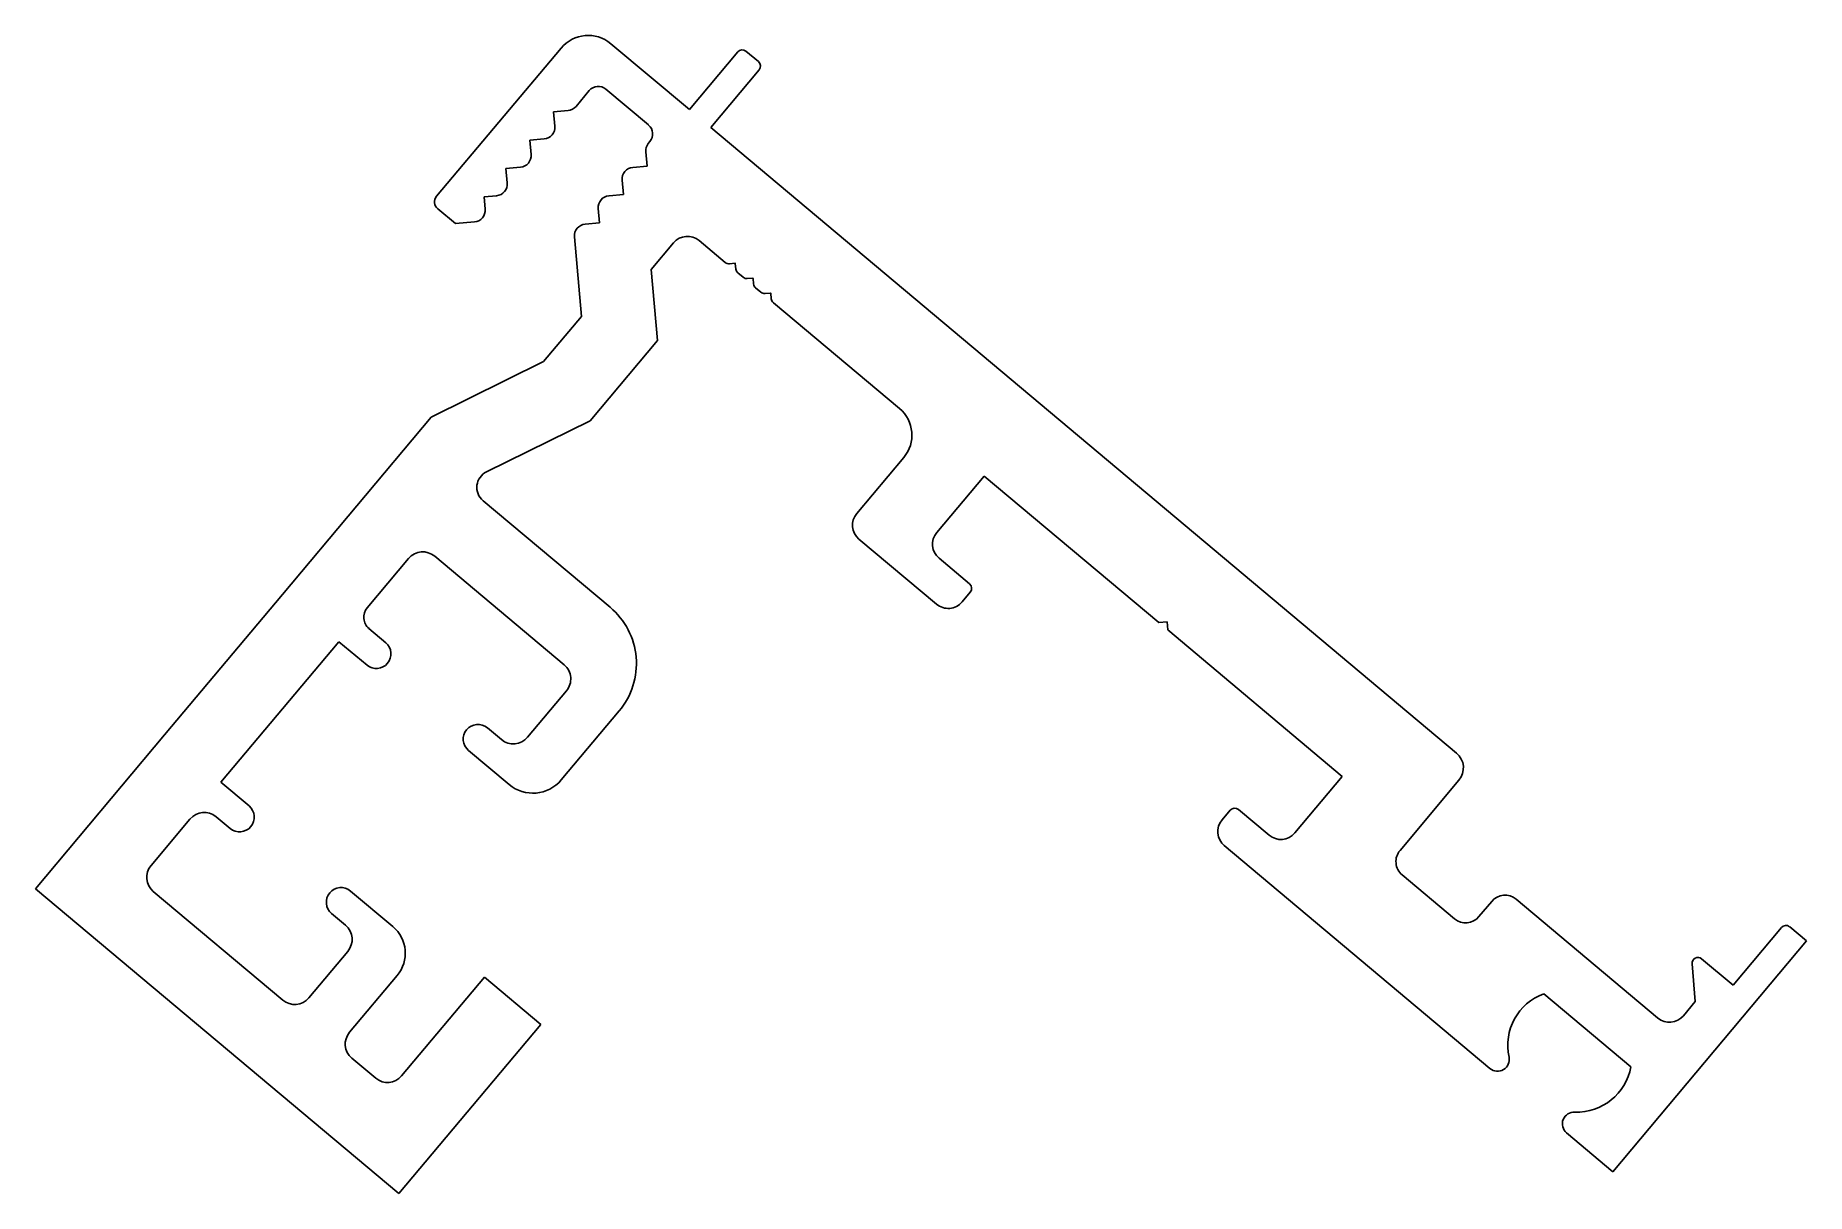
# Model space of a CAD drawing. Extents: x -31 to 45.4, y 4.8 to 54.7.
import ezdxf

# ---------------------------------------------------------------- set-up
doc = ezdxf.new("R2010")
doc.units = 0
doc.layers.add('1', color=7, linetype='CONTINUOUS')

msp = doc.modelspace()

# ---------------------------------------------------------------- linework, layer by layer
at = {"layer": '1', "linetype": 'CONTINUOUS'}
for p, q in [((-6.168, 54.389), (-2.779, 51.545)), ((-13.686, 47.8), (-8.315, 54.201)), ((-2.779, 51.545), (-0.693, 54.032)), ((-0.335, 54.063), (0.2, 53.614)), ((0.231, 53.256), (-1.855, 50.77)), ((-7.099, 52.362), (-7.669, 51.683)), ((-4.541, 50.879), (-6.384, 52.424)), ((-8.014, 51.503), (-8.635, 51.449)), ((-8.635, 51.449), (-8.58, 50.828)), ((-1.855, 50.77), (30.33, 23.763)), ((-9.042, 50.278), (-9.663, 50.223)), ((-9.663, 50.223), (-9.609, 49.602)), ((-4.597, 49.105), (-4.651, 49.726)), ((-4.55, 50.078), (-4.479, 50.163)), ((-10.071, 49.052), (-10.692, 48.998)), ((-10.692, 48.998), (-10.637, 48.377)), ((-5.218, 49.051), (-4.597, 49.105)), ((-5.625, 47.879), (-5.679, 48.5)), ((-11.099, 47.826), (-11.636, 47.779)), ((-11.636, 47.779), (-11.589, 47.242)), ((-6.246, 47.825), (-5.625, 47.879)), ((-12.873, 46.62), (-13.639, 47.263)), ((-12.051, 46.692), (-12.873, 46.62)), ((-7.275, 46.599), (-6.654, 46.654)), ((-6.654, 46.654), (-6.708, 47.275)), ((-7.436, 42.61), (-7.736, 46.049)), ((-1.227, 44.947), (-2.35, 45.889)), ((-3.459, 45.792), (-4.426, 44.639)), ((-4.426, 44.639), (-4.158, 41.577)), ((-1.227, 44.947), (-1.227, 44.947)), ((-0.803, 44.91), (-1.044, 44.889)), ((-0.774, 44.662), (-0.795, 44.903)), ((-0.461, 44.304), (-0.685, 44.492)), ((-0.037, 44.268), (-0.278, 44.246)), ((-0.008, 44.019), (-0.029, 44.26)), ((0.305, 43.661), (0.081, 43.85)), ((0.081, 43.85), (0.305, 43.661)), ((0.305, 43.661), (0.081, 43.85)), ((0.081, 43.85), (0.305, 43.661)), ((0.305, 43.661), (0.081, 43.85)), ((0.729, 43.625), (0.488, 43.604)), ((0.758, 43.377), (0.737, 43.618)), ((6.289, 38.641), (0.847, 43.207)), ((0.847, 43.207), (0.847, 43.207)), ((0.847, 43.207), (0.847, 43.207)), ((-9.066, 40.668), (-7.436, 42.61)), ((-4.158, 41.577), (-7.062, 38.116)), ((-13.917, 38.272), (-9.066, 40.668)), ((-20.338, 30.619), (-13.917, 38.272)), ((-7.062, 38.116), (-11.532, 35.909)), ((4.445, 34.11), (6.473, 36.527)), ((9.947, 35.727), (7.898, 33.285)), ((17.477, 29.409), (9.947, 35.727)), ((-11.682, 34.662), (-6.198, 30.06)), ((7.885, 30.196), (4.542, 33)), ((-14.893, 32.167), (-16.681, 30.036)), ((-8.181, 27.58), (-13.766, 32.266)), ((7.995, 32.176), (9.314, 31.069)), ((-25.43, 24.551), (-20.338, 30.619)), ((9.345, 30.711), (8.994, 30.293)), ((-16.603, 29.142), (-15.873, 28.529)), ((17.834, 29.44), (17.477, 29.409)), ((17.866, 29.082), (17.834, 29.44)), ((25.396, 22.764), (17.866, 29.082)), ((-17.905, 28.577), (-22.997, 22.509)), ((-16.689, 27.557), (-17.905, 28.577)), ((-9.765, 24.449), (-8.083, 26.453)), ((-5.807, 25.587), (-8.305, 22.61)), ((-30.998, 17.916), (-25.43, 24.551)), ((-11.495, 24.857), (-10.892, 24.35)), ((-10.559, 22.413), (-12.311, 23.884)), ((-22.997, 22.509), (-21.781, 21.489)), ((23.347, 20.322), (25.396, 22.764)), ((30.431, 22.6), (27.889, 19.57)), ((-24.328, 20.923), (-26.01, 18.919)), ((-22.597, 20.516), (-23.201, 21.022)), ((20.209, 20.882), (20.56, 21.3)), ((20.918, 21.331), (22.237, 20.225)), ((31.77, 10.153), (20.306, 19.773)), ((27.981, 18.514), (30.239, 16.619)), ((-15.314, 4.755), (-30.998, 17.916)), ((-25.911, 17.792), (-20.327, 13.106)), ((-17.403, 17.815), (-15.574, 16.28)), ((-17.616, 16.336), (-18.22, 16.842)), ((31.296, 16.711), (31.846, 17.367)), ((32.903, 17.459), (39.007, 12.337)), ((42.259, 13.753), (44.346, 16.24)), ((44.704, 16.271), (45.433, 15.659)), ((45.433, 15.659), (37.077, 5.7)), ((-19.199, 13.205), (-17.518, 15.209)), ((40.631, 13.047), (40.489, 14.673)), ((40.905, 14.89), (42.259, 13.753)), ((-15.389, 14.167), (-17.446, 11.717)), ((-15.199, 9.832), (-11.624, 14.093)), ((-11.624, 14.093), (-9.191, 12.052)), ((37.849, 10.225), (34.093, 13.377)), ((40.116, 12.434), (40.631, 13.047)), ((-9.191, 12.052), (-15.314, 4.755)), ((-17.349, 10.607), (-16.308, 9.735)), ((37.077, 5.7), (35.078, 7.378))]:
    msp.add_line(p, q, dxfattribs=at)
for centre, radius, start, end in [((-7.148, 53.221), 1.524, 50, 140), ((-0.498, 53.868), 0.254, 50, 140), ((0.037, 53.419), 0.254, 319.99992, 49.99992), ((-6.71, 52.035), 0.508, 50, 140), ((-8.058, 52.009), 0.508, 275, 320), ((-9.086, 50.784), 0.508, 275, 5), ((-4.868, 50.489), 0.508, 320, 50), ((-4.203, 49.788), 0.452, 140.12502, 187.87083), ((-10.115, 49.558), 0.508, 275, 5), ((-5.173, 48.545), 0.508, 95, 185), ((-11.143, 48.332), 0.508, 275, 5), ((-13.394, 47.555), 0.381, 140, 230), ((-6.202, 47.319), 0.508, 95, 185), ((-12.095, 47.198), 0.508, 275, 5), ((-7.23, 46.093), 0.508, 95, 185), ((-2.856, 45.286), 0.787, 50, 140), ((-1.066, 45.138), 0.25, 230, 275), ((-0.803, 44.902), 0.008, 5, 95), ((-0.524, 44.684), 0.25, 185, 230), ((-0.3, 44.496), 0.25, 230, 275), ((-0.037, 44.26), 0.008, 5, 95), ((0.242, 44.041), 0.25, 185, 230), ((0.466, 43.853), 0.25, 230, 275), ((0.729, 43.617), 0.008, 5, 95), ((1.007, 43.398), 0.25, 185, 230), ((5.324, 37.492), 1.5, 320, 50), ((-11.2, 35.236), 0.75, 116.28401, 229.99986), ((5.048, 33.604), 0.787, 140, 230), ((8.501, 32.779), 0.787, 140, 230), ((-14.28, 31.653), 0.8, 50.00391, 140), ((9.151, 30.874), 0.254, 320, 50), ((-16.194, 29.628), 0.635, 140, 230.0128), ((-8.239, 27.628), 3.175, 320, 50.00025), ((8.391, 30.799), 0.787, 229.99992, 320), ((-16.292, 28.052), 0.635, 231.30944, 48.69056), ((-8.696, 26.967), 0.8, 320, 50.00099), ((-11.903, 24.37), 0.635, 50.00146, 230.00146), ((-10.377, 24.963), 0.8, 230.00292, 320), ((29.799, 23.131), 0.826, 320, 50), ((-9.53, 23.639), 1.6, 230.00292, 320), ((-22.189, 21.002), 0.635, 230, 50), ((-23.715, 20.409), 0.8, 50, 140), ((20.813, 20.376), 0.787, 140, 230), ((20.755, 21.137), 0.254, 50, 140), ((22.744, 20.828), 0.787, 230, 320), ((28.463, 19.088), 0.75, 139.99999, 230), ((-25.397, 18.405), 0.8, 140, 230), ((-17.811, 17.329), 0.635, 49.99854, 229.99854), ((32.421, 16.885), 0.75, 49.99997, 139.99997), ((-18.131, 15.723), 0.8, 320, 49.99854), ((-16.538, 15.131), 1.5, 320, 49.99854), ((30.721, 17.193), 0.75, 230, 320), ((44.54, 16.077), 0.254, 50, 140), ((40.742, 14.695), 0.254, 50, 185), ((-19.812, 13.719), 0.8, 230, 320), ((34.9, 11.157), 2.362, 109.99022, 192.50165), ((39.513, 12.94), 0.787, 230, 320), ((-16.842, 11.21), 0.787, 140, 230), ((32.097, 10.543), 0.508, 230.00011, 11.72964), ((35.523, 10.635), 2.362, 267.74266, 350.00972), ((-15.802, 10.338), 0.787, 230, 320), ((35.404, 7.767), 0.508, 87.13258, 230)]:
    msp.add_arc(centre, radius, start, end, dxfattribs=at)

doc.saveas('drawing.dxf')
